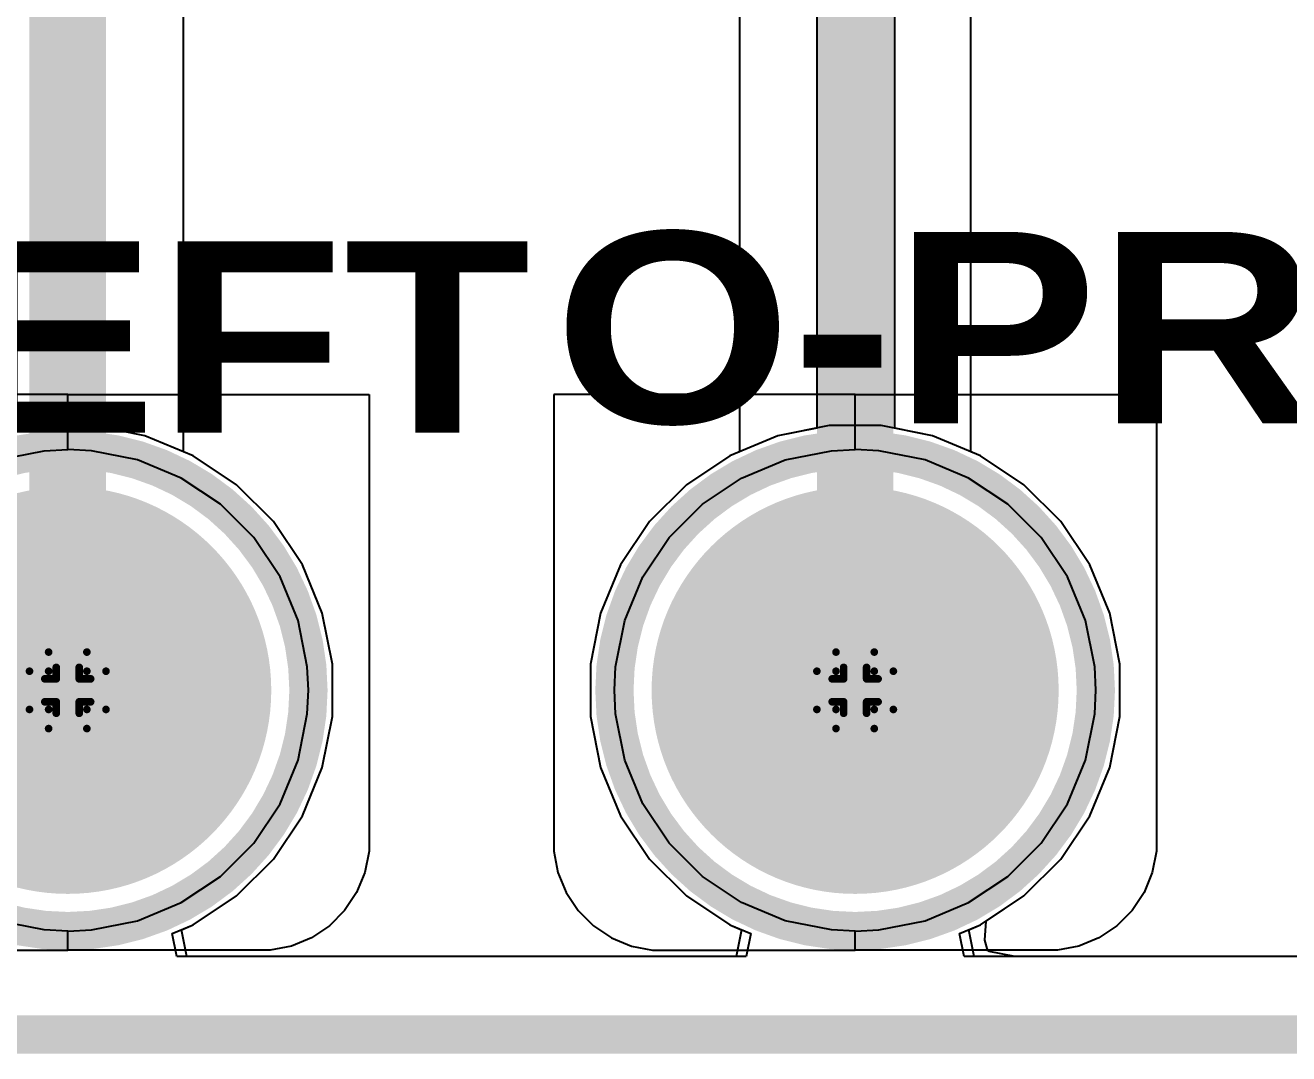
# Model space of a CAD drawing. Header units: inches. Extents: x -5 to 230, y -4 to 159.
# Drawn here: x 17.09 to 25.48, y -3.62 to 3.21 of the extents above; entities that cross this region are included whole.
import ezdxf

# ---------------------------------------------------------------- set-up
doc = ezdxf.new("R2010")
doc.units = ezdxf.units.IN
for name, color, linetype in [('Board Outline', 216, 'Continuous'), ('Bottom Layer', 5, 'Continuous'), ('Bottom Solder', 6, 'Continuous'), ('Drill Drawing', 1, 'Continuous'), ('Layer 1', 16, 'Continuous'), ('Layer 2', 76, 'Continuous'), ('Multi-Layer', 9, 'Continuous'), ('Pad Holes', 156, 'Continuous'), ('Top Layer', 1, 'Continuous'), ('Top Overlay', 2, 'Continuous'), ('Top Solder', 216, 'Continuous')]:
    doc.layers.add(name, color=color, linetype=linetype)
doc.styles.add('Arial Black_Bold', font='', dxfattribs={"height": 0.2})
doc.styles.get('Arial Black_Bold').set_extended_font_data('Arial Black', bold=True)

# ---------------------------------------------------------------- blocks, each defined once
blk = doc.blocks.new('0_5___T____P___25')
at = {"layer": 'Bottom Layer'}
h = blk.add_hatch(color=5, dxfattribs=at)
edge = h.paths.add_edge_path()
edge.add_arc((0, 0), 1.25, 0, 360)
at = {"layer": 'Bottom Solder'}
h = blk.add_hatch(color=6, dxfattribs=at)
edge = h.paths.add_edge_path()
edge.add_arc((0, 0), 1.3516, 0, 360)
at = {"layer": 'Layer 1'}
h = blk.add_hatch(color=16, dxfattribs=at)
edge = h.paths.add_edge_path()
edge.add_arc((0, 0), 1.25, 0, 360)
at = {"layer": 'Layer 2'}
h = blk.add_hatch(color=76, dxfattribs=at)
edge = h.paths.add_edge_path()
edge.add_arc((0, 0), 1.25, 0, 360)
at = {"layer": 'Multi-Layer'}
h = blk.add_hatch(color=9, dxfattribs=at)
edge = h.paths.add_edge_path()
edge.add_arc((0, 0), 1.25, 0, 360)
at = {"layer": 'Pad Holes'}
h = blk.add_hatch(color=7, dxfattribs=at)
edge = h.paths.add_edge_path()
edge.add_arc((0, 0), 0.75, 0, 360)
at = {"layer": 'Top Layer'}
h = blk.add_hatch(color=1, dxfattribs=at)
edge = h.paths.add_edge_path()
edge.add_arc((0, 0), 1.25, 0, 360)
at = {"layer": 'Top Solder'}
h = blk.add_hatch(color=216, dxfattribs=at)
edge = h.paths.add_edge_path()
edge.add_arc((0, 0), 1.3516, 0, 360)
blk = doc.blocks.new('0_5___T____P___34')
at = {"layer": 'Bottom Layer'}
h = blk.add_hatch(color=5, dxfattribs=at)
edge = h.paths.add_edge_path()
edge.add_arc((0, 0), 1.25, 0, 360)
at = {"layer": 'Bottom Solder'}
h = blk.add_hatch(color=6, dxfattribs=at)
edge = h.paths.add_edge_path()
edge.add_arc((0, 0), 1.3516, 0, 360)
at = {"layer": 'Layer 1'}
h = blk.add_hatch(color=16, dxfattribs=at)
edge = h.paths.add_edge_path()
edge.add_arc((0, 0), 1.25, 0, 360)
at = {"layer": 'Layer 2'}
h = blk.add_hatch(color=76, dxfattribs=at)
edge = h.paths.add_edge_path()
edge.add_arc((0, 0), 1.25, 0, 360)
at = {"layer": 'Multi-Layer'}
h = blk.add_hatch(color=9, dxfattribs=at)
edge = h.paths.add_edge_path()
edge.add_arc((0, 0), 1.25, 0, 360)
at = {"layer": 'Pad Holes'}
h = blk.add_hatch(color=7, dxfattribs=at)
edge = h.paths.add_edge_path()
edge.add_arc((0, 0), 0.75, 0, 360)
at = {"layer": 'Top Layer'}
h = blk.add_hatch(color=1, dxfattribs=at)
edge = h.paths.add_edge_path()
edge.add_arc((0, 0), 1.25, 0, 360)
at = {"layer": 'Top Solder'}
h = blk.add_hatch(color=216, dxfattribs=at)
edge = h.paths.add_edge_path()
edge.add_arc((0, 0), 1.3516, 0, 360)

msp = doc.modelspace()

# ---------------------------------------------------------------- linework, layer by layer
at = {"layer": 'Board Outline'}
msp.add_lwpolyline([(-0.4519, -3.4908, 0.254, 0.254, 0), (93.4521, -3.4908, 0.254, 0.254, 0)], format="xyseb", dxfattribs=at)
at = {"layer": 'Bottom Layer'}
for p, q in [((17.1944, 0.5532), (16.8547, 0.4856)), ((17.5407, 0.5532), (17.1944, 0.5532)), ((17.8803, 0.4856), (17.5407, 0.5532)), ((22.4233, 0.5532), (22.0836, 0.4856)), ((22.7696, 0.5532), (22.4233, 0.5532)), ((23.1092, 0.4856), (22.7696, 0.5532)), ((18.2003, 0.3531), (17.8803, 0.4856)), ((22.0836, 0.4856), (21.7637, 0.3531)), ((23.4291, 0.3531), (23.1092, 0.4856)), ((18.4882, 0.1607), (18.2003, 0.3531)), ((21.7637, 0.3531), (21.4758, 0.1607)), ((23.7171, 0.1607), (23.4291, 0.3531)), ((18.7331, -0.0841), (18.4882, 0.1607)), ((21.4758, 0.1607), (21.2309, -0.0841)), ((23.9619, -0.0841), (23.7171, 0.1607)), ((18.9254, -0.3721), (18.7331, -0.0841)), ((21.2309, -0.0841), (21.0385, -0.3721)), ((24.1543, -0.3721), (23.9619, -0.0841)), ((19.058, -0.692), (18.9254, -0.3721)), ((21.0385, -0.3721), (20.906, -0.692)), ((24.2869, -0.692), (24.1543, -0.3721)), ((19.1255, -1.0317), (19.058, -0.692)), ((20.906, -0.692), (20.8384, -1.0317)), ((24.3544, -1.0317), (24.2869, -0.692)), ((19.1255, -1.378), (19.1255, -1.0317)), ((20.8384, -1.0317), (20.8384, -1.378)), ((24.3544, -1.378), (24.3544, -1.0317)), ((19.058, -1.7176), (19.1255, -1.378)), ((20.8384, -1.378), (20.906, -1.7176)), ((24.2869, -1.7176), (24.3544, -1.378)), ((18.9254, -2.0375), (19.058, -1.7176)), ((20.906, -1.7176), (21.0385, -2.0375)), ((24.1543, -2.0375), (24.2869, -1.7176)), ((18.7331, -2.3255), (18.9254, -2.0375)), ((21.0385, -2.0375), (21.2309, -2.3255)), ((23.9619, -2.3255), (24.1543, -2.0375)), ((18.4882, -2.5703), (18.7331, -2.3255)), ((21.2309, -2.3255), (21.4758, -2.5703)), ((23.7171, -2.5703), (23.9619, -2.3255)), ((18.2003, -2.7627), (18.4882, -2.5703)), ((21.4758, -2.5703), (21.7637, -2.7627)), ((23.4291, -2.7627), (23.7171, -2.5703)), ((18.1222, -2.7951), (18.2003, -2.7627)), ((21.7637, -2.7627), (21.8418, -2.7951)), ((23.3511, -2.7951), (23.4291, -2.7627)), ((18.1575, -2.9729), (18.1222, -2.7951)), ((21.8418, -2.7951), (21.8064, -2.9729)), ((23.3864, -2.9729), (23.3511, -2.7951)), ((21.8064, -2.9729), (18.1575, -2.9729)), ((27.0697, -2.9729), (23.3864, -2.9729))]:
    msp.add_line(p, q, dxfattribs=at)
at = {"layer": 'Drill Drawing'}
for points in [[(17.2405, -1.0778, 0.0508, 0.0508, 0), (17.2405, -0.9508, 0.0508, 0.0508, 0)], [(17.2405, -0.9508, 0.0508, 0.0508, 0), (17.4945, -0.9508, 0.0508, 0.0508, 0)], [(17.4945, -1.0778, 0.0508, 0.0508, 0), (17.4945, -0.9508, 0.0508, 0.0508, 0)], [(22.4694, -1.0778, 0.0508, 0.0508, 0), (22.4694, -0.9508, 0.0508, 0.0508, 0)], [(22.4694, -0.9508, 0.0508, 0.0508, 0), (22.7234, -0.9508, 0.0508, 0.0508, 0)], [(22.7234, -1.0778, 0.0508, 0.0508, 0), (22.7234, -0.9508, 0.0508, 0.0508, 0)], [(17.1135, -1.3318, 0.0508, 0.0508, 0), (17.1135, -1.0778, 0.0508, 0.0508, 0)], [(17.1135, -1.0778, 0.0508, 0.0508, 0), (17.2405, -1.0778, 0.0508, 0.0508, 0)], [(17.2913, -1.1286, 0.0508, 0.0508, 0), (17.2913, -1.0524, 0.0508, 0.0508, 0)], [(17.2913, -1.0524, 0.0508, 0.0508, 0), (17.4437, -1.0524, 0.0508, 0.0508, 0)], [(17.4437, -1.1286, 0.0508, 0.0508, 0), (17.4437, -1.0524, 0.0508, 0.0508, 0)], [(17.4945, -1.0778, 0.0508, 0.0508, 0), (17.6215, -1.0778, 0.0508, 0.0508, 0)], [(17.6215, -1.3318, 0.0508, 0.0508, 0), (17.6215, -1.0778, 0.0508, 0.0508, 0)], [(22.3424, -1.3318, 0.0508, 0.0508, 0), (22.3424, -1.0778, 0.0508, 0.0508, 0)], [(22.3424, -1.0778, 0.0508, 0.0508, 0), (22.4694, -1.0778, 0.0508, 0.0508, 0)], [(22.5202, -1.1286, 0.0508, 0.0508, 0), (22.5202, -1.0524, 0.0508, 0.0508, 0)], [(22.5202, -1.0524, 0.0508, 0.0508, 0), (22.6726, -1.0524, 0.0508, 0.0508, 0)], [(22.6726, -1.1286, 0.0508, 0.0508, 0), (22.6726, -1.0524, 0.0508, 0.0508, 0)], [(22.7234, -1.0778, 0.0508, 0.0508, 0), (22.8504, -1.0778, 0.0508, 0.0508, 0)], [(22.8504, -1.3318, 0.0508, 0.0508, 0), (22.8504, -1.0778, 0.0508, 0.0508, 0)], [(17.2151, -1.281, 0.0508, 0.0508, 0), (17.2151, -1.1286, 0.0508, 0.0508, 0)], [(17.2151, -1.1286, 0.0508, 0.0508, 0), (17.2913, -1.1286, 0.0508, 0.0508, 0)], [(17.4437, -1.1286, 0.0508, 0.0508, 0), (17.5199, -1.1286, 0.0508, 0.0508, 0)], [(17.5199, -1.281, 0.0508, 0.0508, 0), (17.5199, -1.1286, 0.0508, 0.0508, 0)], [(22.444, -1.281, 0.0508, 0.0508, 0), (22.444, -1.1286, 0.0508, 0.0508, 0)], [(22.444, -1.1286, 0.0508, 0.0508, 0), (22.5202, -1.1286, 0.0508, 0.0508, 0)], [(22.6726, -1.1286, 0.0508, 0.0508, 0), (22.7488, -1.1286, 0.0508, 0.0508, 0)], [(22.7488, -1.281, 0.0508, 0.0508, 0), (22.7488, -1.1286, 0.0508, 0.0508, 0)], [(17.2151, -1.281, 0.0508, 0.0508, 0), (17.2913, -1.281, 0.0508, 0.0508, 0)], [(17.2913, -1.3572, 0.0508, 0.0508, 0), (17.2913, -1.281, 0.0508, 0.0508, 0)], [(17.4437, -1.281, 0.0508, 0.0508, 0), (17.5199, -1.281, 0.0508, 0.0508, 0)], [(17.4437, -1.3572, 0.0508, 0.0508, 0), (17.4437, -1.281, 0.0508, 0.0508, 0)], [(22.444, -1.281, 0.0508, 0.0508, 0), (22.5202, -1.281, 0.0508, 0.0508, 0)], [(22.5202, -1.3572, 0.0508, 0.0508, 0), (22.5202, -1.281, 0.0508, 0.0508, 0)], [(22.6726, -1.281, 0.0508, 0.0508, 0), (22.7488, -1.281, 0.0508, 0.0508, 0)], [(22.6726, -1.3572, 0.0508, 0.0508, 0), (22.6726, -1.281, 0.0508, 0.0508, 0)], [(17.1135, -1.3318, 0.0508, 0.0508, 0), (17.2405, -1.3318, 0.0508, 0.0508, 0)], [(17.2405, -1.4588, 0.0508, 0.0508, 0), (17.2405, -1.3318, 0.0508, 0.0508, 0)], [(17.2913, -1.3572, 0.0508, 0.0508, 0), (17.4437, -1.3572, 0.0508, 0.0508, 0)], [(17.4945, -1.3318, 0.0508, 0.0508, 0), (17.6215, -1.3318, 0.0508, 0.0508, 0)], [(17.4945, -1.4588, 0.0508, 0.0508, 0), (17.4945, -1.3318, 0.0508, 0.0508, 0)], [(22.3424, -1.3318, 0.0508, 0.0508, 0), (22.4694, -1.3318, 0.0508, 0.0508, 0)], [(22.4694, -1.4588, 0.0508, 0.0508, 0), (22.4694, -1.3318, 0.0508, 0.0508, 0)], [(22.5202, -1.3572, 0.0508, 0.0508, 0), (22.6726, -1.3572, 0.0508, 0.0508, 0)], [(22.7234, -1.3318, 0.0508, 0.0508, 0), (22.8504, -1.3318, 0.0508, 0.0508, 0)], [(22.7234, -1.4588, 0.0508, 0.0508, 0), (22.7234, -1.3318, 0.0508, 0.0508, 0)], [(17.2405, -1.4588, 0.0508, 0.0508, 0), (17.4945, -1.4588, 0.0508, 0.0508, 0)], [(22.4694, -1.4588, 0.0508, 0.0508, 0), (22.7234, -1.4588, 0.0508, 0.0508, 0)]]:
    msp.add_lwpolyline(points, format="xyseb", dxfattribs=at)
for points in [[(17.2278, -0.9508, 0.0254, 0.0254, 1), (17.2532, -0.9508, 0.0254, 0.0254, 1)], [(17.2278, -0.9508, 0.0254, 0.0254, 1), (17.2532, -0.9508, 0.0254, 0.0254, 1)], [(17.4818, -0.9508, 0.0254, 0.0254, 1), (17.5072, -0.9508, 0.0254, 0.0254, 1)], [(17.4818, -0.9508, 0.0254, 0.0254, 1), (17.5072, -0.9508, 0.0254, 0.0254, 1)], [(22.4567, -0.9508, 0.0254, 0.0254, 1), (22.4821, -0.9508, 0.0254, 0.0254, 1)], [(22.4567, -0.9508, 0.0254, 0.0254, 1), (22.4821, -0.9508, 0.0254, 0.0254, 1)], [(22.7107, -0.9508, 0.0254, 0.0254, 1), (22.7361, -0.9508, 0.0254, 0.0254, 1)], [(22.7107, -0.9508, 0.0254, 0.0254, 1), (22.7361, -0.9508, 0.0254, 0.0254, 1)], [(17.1008, -1.0778, 0.0254, 0.0254, 1), (17.1262, -1.0778, 0.0254, 0.0254, 1)], [(17.1008, -1.0778, 0.0254, 0.0254, 1), (17.1262, -1.0778, 0.0254, 0.0254, 1)], [(17.2278, -1.0778, 0.0254, 0.0254, 1), (17.2532, -1.0778, 0.0254, 0.0254, 1)], [(17.2278, -1.0778, 0.0254, 0.0254, 1), (17.2532, -1.0778, 0.0254, 0.0254, 1)], [(17.2786, -1.0524, 0.0254, 0.0254, 1), (17.304, -1.0524, 0.0254, 0.0254, 1)], [(17.2786, -1.0524, 0.0254, 0.0254, 1), (17.304, -1.0524, 0.0254, 0.0254, 1)], [(17.431, -1.0524, 0.0254, 0.0254, 1), (17.4564, -1.0524, 0.0254, 0.0254, 1)], [(17.431, -1.0524, 0.0254, 0.0254, 1), (17.4564, -1.0524, 0.0254, 0.0254, 1)], [(17.4818, -1.0778, 0.0254, 0.0254, 1), (17.5072, -1.0778, 0.0254, 0.0254, 1)], [(17.4818, -1.0778, 0.0254, 0.0254, 1), (17.5072, -1.0778, 0.0254, 0.0254, 1)], [(17.6088, -1.0778, 0.0254, 0.0254, 1), (17.6342, -1.0778, 0.0254, 0.0254, 1)], [(17.6088, -1.0778, 0.0254, 0.0254, 1), (17.6342, -1.0778, 0.0254, 0.0254, 1)], [(22.3297, -1.0778, 0.0254, 0.0254, 1), (22.3551, -1.0778, 0.0254, 0.0254, 1)], [(22.3297, -1.0778, 0.0254, 0.0254, 1), (22.3551, -1.0778, 0.0254, 0.0254, 1)], [(22.4567, -1.0778, 0.0254, 0.0254, 1), (22.4821, -1.0778, 0.0254, 0.0254, 1)], [(22.4567, -1.0778, 0.0254, 0.0254, 1), (22.4821, -1.0778, 0.0254, 0.0254, 1)], [(22.5075, -1.0524, 0.0254, 0.0254, 1), (22.5329, -1.0524, 0.0254, 0.0254, 1)], [(22.5075, -1.0524, 0.0254, 0.0254, 1), (22.5329, -1.0524, 0.0254, 0.0254, 1)], [(22.6599, -1.0524, 0.0254, 0.0254, 1), (22.6853, -1.0524, 0.0254, 0.0254, 1)], [(22.6599, -1.0524, 0.0254, 0.0254, 1), (22.6853, -1.0524, 0.0254, 0.0254, 1)], [(22.7107, -1.0778, 0.0254, 0.0254, 1), (22.7361, -1.0778, 0.0254, 0.0254, 1)], [(22.7107, -1.0778, 0.0254, 0.0254, 1), (22.7361, -1.0778, 0.0254, 0.0254, 1)], [(22.8377, -1.0778, 0.0254, 0.0254, 1), (22.8631, -1.0778, 0.0254, 0.0254, 1)], [(22.8377, -1.0778, 0.0254, 0.0254, 1), (22.8631, -1.0778, 0.0254, 0.0254, 1)], [(17.2024, -1.1286, 0.0254, 0.0254, 1), (17.2278, -1.1286, 0.0254, 0.0254, 1)], [(17.2024, -1.1286, 0.0254, 0.0254, 1), (17.2278, -1.1286, 0.0254, 0.0254, 1)], [(17.2786, -1.1286, 0.0254, 0.0254, 1), (17.304, -1.1286, 0.0254, 0.0254, 1)], [(17.2786, -1.1286, 0.0254, 0.0254, 1), (17.304, -1.1286, 0.0254, 0.0254, 1)], [(17.431, -1.1286, 0.0254, 0.0254, 1), (17.4564, -1.1286, 0.0254, 0.0254, 1)], [(17.431, -1.1286, 0.0254, 0.0254, 1), (17.4564, -1.1286, 0.0254, 0.0254, 1)], [(17.5072, -1.1286, 0.0254, 0.0254, 1), (17.5326, -1.1286, 0.0254, 0.0254, 1)], [(17.5072, -1.1286, 0.0254, 0.0254, 1), (17.5326, -1.1286, 0.0254, 0.0254, 1)], [(22.4313, -1.1286, 0.0254, 0.0254, 1), (22.4567, -1.1286, 0.0254, 0.0254, 1)], [(22.4313, -1.1286, 0.0254, 0.0254, 1), (22.4567, -1.1286, 0.0254, 0.0254, 1)], [(22.5075, -1.1286, 0.0254, 0.0254, 1), (22.5329, -1.1286, 0.0254, 0.0254, 1)], [(22.5075, -1.1286, 0.0254, 0.0254, 1), (22.5329, -1.1286, 0.0254, 0.0254, 1)], [(22.6599, -1.1286, 0.0254, 0.0254, 1), (22.6853, -1.1286, 0.0254, 0.0254, 1)], [(22.6599, -1.1286, 0.0254, 0.0254, 1), (22.6853, -1.1286, 0.0254, 0.0254, 1)], [(22.7361, -1.1286, 0.0254, 0.0254, 1), (22.7615, -1.1286, 0.0254, 0.0254, 1)], [(22.7361, -1.1286, 0.0254, 0.0254, 1), (22.7615, -1.1286, 0.0254, 0.0254, 1)], [(17.2024, -1.281, 0.0254, 0.0254, 1), (17.2278, -1.281, 0.0254, 0.0254, 1)], [(17.2024, -1.281, 0.0254, 0.0254, 1), (17.2278, -1.281, 0.0254, 0.0254, 1)], [(17.2786, -1.281, 0.0254, 0.0254, 1), (17.304, -1.281, 0.0254, 0.0254, 1)], [(17.2786, -1.281, 0.0254, 0.0254, 1), (17.304, -1.281, 0.0254, 0.0254, 1)], [(17.431, -1.281, 0.0254, 0.0254, 1), (17.4564, -1.281, 0.0254, 0.0254, 1)], [(17.431, -1.281, 0.0254, 0.0254, 1), (17.4564, -1.281, 0.0254, 0.0254, 1)], [(17.5072, -1.281, 0.0254, 0.0254, 1), (17.5326, -1.281, 0.0254, 0.0254, 1)], [(17.5072, -1.281, 0.0254, 0.0254, 1), (17.5326, -1.281, 0.0254, 0.0254, 1)], [(22.4313, -1.281, 0.0254, 0.0254, 1), (22.4567, -1.281, 0.0254, 0.0254, 1)], [(22.4313, -1.281, 0.0254, 0.0254, 1), (22.4567, -1.281, 0.0254, 0.0254, 1)], [(22.5075, -1.281, 0.0254, 0.0254, 1), (22.5329, -1.281, 0.0254, 0.0254, 1)], [(22.5075, -1.281, 0.0254, 0.0254, 1), (22.5329, -1.281, 0.0254, 0.0254, 1)], [(22.6599, -1.281, 0.0254, 0.0254, 1), (22.6853, -1.281, 0.0254, 0.0254, 1)], [(22.6599, -1.281, 0.0254, 0.0254, 1), (22.6853, -1.281, 0.0254, 0.0254, 1)], [(22.7361, -1.281, 0.0254, 0.0254, 1), (22.7615, -1.281, 0.0254, 0.0254, 1)], [(22.7361, -1.281, 0.0254, 0.0254, 1), (22.7615, -1.281, 0.0254, 0.0254, 1)], [(17.1008, -1.3318, 0.0254, 0.0254, 1), (17.1262, -1.3318, 0.0254, 0.0254, 1)], [(17.1008, -1.3318, 0.0254, 0.0254, 1), (17.1262, -1.3318, 0.0254, 0.0254, 1)], [(17.2278, -1.3318, 0.0254, 0.0254, 1), (17.2532, -1.3318, 0.0254, 0.0254, 1)], [(17.2278, -1.3318, 0.0254, 0.0254, 1), (17.2532, -1.3318, 0.0254, 0.0254, 1)], [(17.2786, -1.3572, 0.0254, 0.0254, 1), (17.304, -1.3572, 0.0254, 0.0254, 1)], [(17.2786, -1.3572, 0.0254, 0.0254, 1), (17.304, -1.3572, 0.0254, 0.0254, 1)], [(17.431, -1.3572, 0.0254, 0.0254, 1), (17.4564, -1.3572, 0.0254, 0.0254, 1)], [(17.431, -1.3572, 0.0254, 0.0254, 1), (17.4564, -1.3572, 0.0254, 0.0254, 1)], [(17.4818, -1.3318, 0.0254, 0.0254, 1), (17.5072, -1.3318, 0.0254, 0.0254, 1)], [(17.4818, -1.3318, 0.0254, 0.0254, 1), (17.5072, -1.3318, 0.0254, 0.0254, 1)], [(17.6088, -1.3318, 0.0254, 0.0254, 1), (17.6342, -1.3318, 0.0254, 0.0254, 1)], [(17.6088, -1.3318, 0.0254, 0.0254, 1), (17.6342, -1.3318, 0.0254, 0.0254, 1)], [(22.3297, -1.3318, 0.0254, 0.0254, 1), (22.3551, -1.3318, 0.0254, 0.0254, 1)], [(22.3297, -1.3318, 0.0254, 0.0254, 1), (22.3551, -1.3318, 0.0254, 0.0254, 1)], [(22.4567, -1.3318, 0.0254, 0.0254, 1), (22.4821, -1.3318, 0.0254, 0.0254, 1)], [(22.4567, -1.3318, 0.0254, 0.0254, 1), (22.4821, -1.3318, 0.0254, 0.0254, 1)], [(22.5075, -1.3572, 0.0254, 0.0254, 1), (22.5329, -1.3572, 0.0254, 0.0254, 1)], [(22.5075, -1.3572, 0.0254, 0.0254, 1), (22.5329, -1.3572, 0.0254, 0.0254, 1)], [(22.6599, -1.3572, 0.0254, 0.0254, 1), (22.6853, -1.3572, 0.0254, 0.0254, 1)], [(22.6599, -1.3572, 0.0254, 0.0254, 1), (22.6853, -1.3572, 0.0254, 0.0254, 1)], [(22.7107, -1.3318, 0.0254, 0.0254, 1), (22.7361, -1.3318, 0.0254, 0.0254, 1)], [(22.7107, -1.3318, 0.0254, 0.0254, 1), (22.7361, -1.3318, 0.0254, 0.0254, 1)], [(22.8377, -1.3318, 0.0254, 0.0254, 1), (22.8631, -1.3318, 0.0254, 0.0254, 1)], [(22.8377, -1.3318, 0.0254, 0.0254, 1), (22.8631, -1.3318, 0.0254, 0.0254, 1)], [(17.2278, -1.4588, 0.0254, 0.0254, 1), (17.2532, -1.4588, 0.0254, 0.0254, 1)], [(17.2278, -1.4588, 0.0254, 0.0254, 1), (17.2532, -1.4588, 0.0254, 0.0254, 1)], [(17.4818, -1.4588, 0.0254, 0.0254, 1), (17.5072, -1.4588, 0.0254, 0.0254, 1)], [(17.4818, -1.4588, 0.0254, 0.0254, 1), (17.5072, -1.4588, 0.0254, 0.0254, 1)], [(22.4567, -1.4588, 0.0254, 0.0254, 1), (22.4821, -1.4588, 0.0254, 0.0254, 1)], [(22.4567, -1.4588, 0.0254, 0.0254, 1), (22.4821, -1.4588, 0.0254, 0.0254, 1)], [(22.7107, -1.4588, 0.0254, 0.0254, 1), (22.7361, -1.4588, 0.0254, 0.0254, 1)], [(22.7107, -1.4588, 0.0254, 0.0254, 1), (22.7361, -1.4588, 0.0254, 0.0254, 1)]]:
    msp.add_lwpolyline(points, format="xyseb", close=True, dxfattribs=at)
at = {"layer": 'Layer 1'}
for p, q in [((17.1944, 0.5532), (16.8547, 0.4856)), ((17.5407, 0.5532), (17.1944, 0.5532)), ((17.8803, 0.4856), (17.5407, 0.5532)), ((22.4233, 0.5532), (22.0836, 0.4856)), ((22.7696, 0.5532), (22.4233, 0.5532)), ((23.1092, 0.4856), (22.7696, 0.5532)), ((18.2003, 0.3531), (17.8803, 0.4856)), ((22.0836, 0.4856), (21.7637, 0.3531)), ((23.4291, 0.3531), (23.1092, 0.4856)), ((18.4882, 0.1607), (18.2003, 0.3531)), ((21.7637, 0.3531), (21.4758, 0.1607)), ((23.7171, 0.1607), (23.4291, 0.3531)), ((18.7331, -0.0841), (18.4882, 0.1607)), ((21.4758, 0.1607), (21.2309, -0.0841)), ((23.9619, -0.0841), (23.7171, 0.1607)), ((18.9254, -0.3721), (18.7331, -0.0841)), ((21.2309, -0.0841), (21.0385, -0.3721)), ((24.1543, -0.3721), (23.9619, -0.0841)), ((19.058, -0.692), (18.9254, -0.3721)), ((21.0385, -0.3721), (20.906, -0.692)), ((24.2869, -0.692), (24.1543, -0.3721)), ((19.1255, -1.0317), (19.058, -0.692)), ((20.906, -0.692), (20.8384, -1.0317)), ((24.3544, -1.0317), (24.2869, -0.692)), ((19.1255, -1.378), (19.1255, -1.0317)), ((20.8384, -1.0317), (20.8384, -1.378)), ((24.3544, -1.378), (24.3544, -1.0317)), ((19.058, -1.7176), (19.1255, -1.378)), ((20.8384, -1.378), (20.906, -1.7176)), ((24.2869, -1.7176), (24.3544, -1.378)), ((18.9254, -2.0375), (19.058, -1.7176)), ((20.906, -1.7176), (21.0385, -2.0375)), ((24.1543, -2.0375), (24.2869, -1.7176)), ((18.7331, -2.3255), (18.9254, -2.0375)), ((21.0385, -2.0375), (21.2309, -2.3255)), ((23.9619, -2.3255), (24.1543, -2.0375)), ((18.4882, -2.5703), (18.7331, -2.3255)), ((21.2309, -2.3255), (21.4758, -2.5703)), ((23.7171, -2.5703), (23.9619, -2.3255)), ((18.2003, -2.7627), (18.4882, -2.5703)), ((21.4758, -2.5703), (21.7637, -2.7627)), ((23.4291, -2.7627), (23.7171, -2.5703)), ((18.1222, -2.7951), (18.2003, -2.7627)), ((21.7637, -2.7627), (21.8418, -2.7951)), ((23.3511, -2.7951), (23.4291, -2.7627)), ((18.1575, -2.9729), (18.1222, -2.7951)), ((21.8418, -2.7951), (21.8064, -2.9729)), ((23.3864, -2.9729), (23.3511, -2.7951)), ((21.8064, -2.9729), (18.1575, -2.9729)), ((27.0697, -2.9729), (23.3864, -2.9729))]:
    msp.add_line(p, q, dxfattribs=at)
at = {"layer": 'Layer 2'}
for p, q in [((22.342, 5.7496), (22.3421, 0.537)), ((22.86, 0.5352), (22.86, 5.7496)), ((17.1944, 0.5532), (16.8547, 0.4856)), ((17.5407, 0.5532), (17.1944, 0.5532)), ((17.8803, 0.4856), (17.5407, 0.5532)), ((22.3421, 0.537), (22.0836, 0.4856)), ((23.1092, 0.4856), (22.86, 0.5352)), ((18.2003, 0.3531), (17.8803, 0.4856)), ((22.0836, 0.4856), (21.7637, 0.3531)), ((23.4291, 0.3531), (23.1092, 0.4856)), ((18.4882, 0.1607), (18.2003, 0.3531)), ((21.7637, 0.3531), (21.4758, 0.1607)), ((23.7171, 0.1607), (23.4291, 0.3531)), ((18.7331, -0.0841), (18.4882, 0.1607)), ((21.4758, 0.1607), (21.2309, -0.0841)), ((23.9619, -0.0841), (23.7171, 0.1607)), ((18.9254, -0.3721), (18.7331, -0.0841)), ((21.2309, -0.0841), (21.0385, -0.3721)), ((24.1543, -0.3721), (23.9619, -0.0841)), ((19.058, -0.692), (18.9254, -0.3721)), ((21.0385, -0.3721), (20.906, -0.692)), ((24.2869, -0.692), (24.1543, -0.3721)), ((19.1255, -1.0317), (19.058, -0.692)), ((20.906, -0.692), (20.8384, -1.0317)), ((24.3544, -1.0317), (24.2869, -0.692)), ((19.1255, -1.378), (19.1255, -1.0317)), ((20.8384, -1.0317), (20.8384, -1.378)), ((24.3544, -1.378), (24.3544, -1.0317)), ((19.058, -1.7176), (19.1255, -1.378)), ((20.8384, -1.378), (20.906, -1.7176)), ((24.2869, -1.7176), (24.3544, -1.378)), ((18.9254, -2.0375), (19.058, -1.7176)), ((20.906, -1.7176), (21.0385, -2.0375)), ((24.1543, -2.0375), (24.2869, -1.7176)), ((18.7331, -2.3255), (18.9254, -2.0375)), ((21.0385, -2.0375), (21.2309, -2.3255)), ((23.9619, -2.3255), (24.1543, -2.0375)), ((18.4882, -2.5703), (18.7331, -2.3255)), ((21.2309, -2.3255), (21.4758, -2.5703)), ((23.7171, -2.5703), (23.9619, -2.3255)), ((18.2003, -2.7627), (18.4882, -2.5703)), ((21.4758, -2.5703), (21.7637, -2.7627)), ((23.466, -2.7381), (23.7171, -2.5703)), ((18.1222, -2.7951), (18.2003, -2.7627)), ((21.7637, -2.7627), (21.8418, -2.7951)), ((23.4576, -2.8646), (23.466, -2.7381)), ((18.1575, -2.9729), (18.1222, -2.7951)), ((21.8418, -2.7951), (21.8064, -2.9729)), ((23.4774, -2.9352), (23.4576, -2.8646)), ((23.4863, -2.9389), (23.4774, -2.9352)), ((21.8064, -2.9729), (18.1575, -2.9729)), ((23.6571, -2.9729), (23.4863, -2.9389)), ((23.7442, -2.9729), (23.6571, -2.9729)), ((27.0697, -2.9729), (23.7442, -2.9729))]:
    msp.add_line(p, q, dxfattribs=at)
at = {"layer": 'Top Layer'}
for p, q in [((21.8278, 7.826), (21.8278, 0.3797)), ((23.365, 0.3797), (23.365, 7.826)), ((18.1361, 0.3797), (18.1361, 4.9166)), ((18.2003, 0.3531), (18.1361, 0.3797)), ((18.4882, 0.1607), (18.2003, 0.3531)), ((21.7637, 0.3531), (21.4758, 0.1607)), ((21.8278, 0.3797), (21.7637, 0.3531)), ((23.4291, 0.3531), (23.365, 0.3797)), ((23.7171, 0.1607), (23.4291, 0.3531)), ((18.7331, -0.0841), (18.4882, 0.1607)), ((21.4758, 0.1607), (21.2309, -0.0841)), ((23.9619, -0.0841), (23.7171, 0.1607)), ((18.9254, -0.3721), (18.7331, -0.0841)), ((21.2309, -0.0841), (21.0385, -0.3721)), ((24.1543, -0.3721), (23.9619, -0.0841)), ((19.058, -0.692), (18.9254, -0.3721)), ((21.0385, -0.3721), (20.906, -0.692)), ((24.2869, -0.692), (24.1543, -0.3721)), ((19.1255, -1.0317), (19.058, -0.692)), ((20.906, -0.692), (20.8384, -1.0317)), ((24.3544, -1.0317), (24.2869, -0.692)), ((19.1255, -1.378), (19.1255, -1.0317)), ((20.8384, -1.0317), (20.8384, -1.378)), ((24.3544, -1.378), (24.3544, -1.0317)), ((19.058, -1.7176), (19.1255, -1.378)), ((20.8384, -1.378), (20.906, -1.7176)), ((24.2869, -1.7176), (24.3544, -1.378)), ((18.9254, -2.0375), (19.058, -1.7176)), ((20.906, -1.7176), (21.0385, -2.0375)), ((24.1543, -2.0375), (24.2869, -1.7176)), ((18.7331, -2.3255), (18.9254, -2.0375)), ((21.0385, -2.0375), (21.2309, -2.3255)), ((23.9619, -2.3255), (24.1543, -2.0375)), ((18.4882, -2.5703), (18.7331, -2.3255)), ((21.2309, -2.3255), (21.4758, -2.5703)), ((23.7171, -2.5703), (23.9619, -2.3255)), ((18.2003, -2.7627), (18.4882, -2.5703)), ((21.4758, -2.5703), (21.7637, -2.7627)), ((23.4291, -2.7627), (23.7171, -2.5703)), ((18.0608, -2.8205), (18.2003, -2.7627)), ((21.7637, -2.7627), (21.9031, -2.8205)), ((23.2897, -2.8205), (23.4291, -2.7627)), ((18.0912, -2.9729), (18.0608, -2.8205)), ((21.9031, -2.8205), (21.8728, -2.9729)), ((23.32, -2.9729), (23.2897, -2.8205)), ((21.8728, -2.9729), (18.0912, -2.9729)), ((27.1361, -2.9729), (23.32, -2.9729))]:
    msp.add_line(p, q, dxfattribs=at)
for points in [[(22.5964, -1.1913, 0.508, 0.508, 0), (22.5964, 8.7956, 0.508, 0.508, 0)], [(17.3675, -1.2048, 0.508, 0.508, 0), (17.3675, 5.5887, 0.508, 0.508, 0)]]:
    msp.add_lwpolyline(points, format="xyseb", dxfattribs=at)
for points in [[(17.2405, -1.2048, 0.254, 0.254, 1), (17.4945, -1.2048, 0.254, 0.254, 1)], [(22.4694, -1.1913, 0.254, 0.254, 1), (22.7234, -1.1913, 0.254, 0.254, 1)]]:
    msp.add_lwpolyline(points, format="xyseb", close=True, dxfattribs=at)
at = {"layer": 'Top Overlay'}
for p, q in [((17.3675, 0.7597), (15.366, 0.7597)), ((17.3675, 0.3938), (17.3675, 0.7597)), ((17.3675, 0.7597), (19.3691, 0.7597)), ((17.3675, 0.3938), (17.3675, 0.7597)), ((19.3691, 0.7597), (19.3691, -2.2017)), ((22.5964, 0.7597), (20.5949, 0.7597)), ((20.5949, 0.7597), (20.5949, -2.2017)), ((22.5964, 0.3938), (22.5964, 0.7597)), ((22.5964, 0.3938), (22.5964, 0.7597)), ((22.5964, 0.7597), (24.598, 0.7597)), ((24.598, 0.7597), (24.598, -2.2017)), ((16.9035, 0.3249), (17.2108, 0.3861)), ((17.2108, 0.3861), (17.3675, 0.3938)), ((17.5242, 0.3861), (17.3675, 0.3938)), ((17.3675, 0.3938), (17.3675, 0.3938)), ((17.3675, 0.3938), (17.3675, 0.3938)), ((17.8316, 0.3249), (17.5242, 0.3861)), ((22.1324, 0.3249), (22.4397, 0.3861)), ((22.4397, 0.3861), (22.5964, 0.3938)), ((22.5964, 0.3938), (22.5964, 0.3938)), ((22.7531, 0.3861), (22.5964, 0.3938)), ((22.5964, 0.3938), (22.5964, 0.3938)), ((23.0605, 0.3249), (22.7531, 0.3861)), ((18.1211, 0.205), (17.8316, 0.3249)), ((21.8428, 0.205), (22.1324, 0.3249)), ((23.35, 0.205), (23.0605, 0.3249)), ((18.3817, 0.0309), (18.1211, 0.205)), ((21.5823, 0.0309), (21.8428, 0.205)), ((23.6106, 0.0309), (23.35, 0.205)), ((18.6033, -0.1907), (18.3817, 0.0309)), ((21.3607, -0.1907), (21.5823, 0.0309)), ((23.8321, -0.1907), (23.6106, 0.0309)), ((18.7774, -0.4512), (18.6033, -0.1907)), ((21.1866, -0.4512), (21.3607, -0.1907)), ((24.0062, -0.4512), (23.8321, -0.1907)), ((18.8973, -0.7408), (18.7774, -0.4512)), ((21.0667, -0.7408), (21.1866, -0.4512)), ((24.1262, -0.7408), (24.0062, -0.4512)), ((18.9584, -1.0481), (18.8973, -0.7408)), ((21.0055, -1.0481), (21.0667, -0.7408)), ((24.1873, -1.0481), (24.1262, -0.7408)), ((18.9661, -1.2048), (18.9584, -1.0481)), ((20.9978, -1.2048), (21.0055, -1.0481)), ((24.195, -1.2048), (24.1873, -1.0481)), ((18.9584, -1.3615), (18.9661, -1.2048)), ((18.9661, -1.2048), (18.9661, -1.2048)), ((21.0055, -1.3615), (20.9978, -1.2048)), ((24.1873, -1.3615), (24.195, -1.2048)), ((24.195, -1.2048), (24.195, -1.2048)), ((18.8973, -1.6689), (18.9584, -1.3615)), ((21.0667, -1.6689), (21.0055, -1.3615)), ((24.1262, -1.6689), (24.1873, -1.3615)), ((18.7774, -1.9584), (18.8973, -1.6689)), ((21.1866, -1.9584), (21.0667, -1.6689)), ((24.0062, -1.9584), (24.1262, -1.6689)), ((18.6033, -2.2189), (18.7774, -1.9584)), ((21.3607, -2.2189), (21.1866, -1.9584)), ((23.8321, -2.2189), (24.0062, -1.9584)), ((18.3817, -2.4405), (18.6033, -2.2189)), ((19.3691, -2.2017), (19.3691, -2.2735)), ((20.5949, -2.2017), (20.5949, -2.2735)), ((21.5823, -2.4405), (21.3607, -2.2189)), ((23.6106, -2.4405), (23.8321, -2.2189)), ((24.598, -2.2017), (24.598, -2.2735)), ((19.3691, -2.2735), (19.3411, -2.4143)), ((20.5949, -2.2735), (20.6229, -2.4143)), ((24.598, -2.2735), (24.57, -2.4143)), ((19.3411, -2.4143), (19.2861, -2.5469)), ((20.6229, -2.4143), (20.6778, -2.5469)), ((24.57, -2.4143), (24.515, -2.5469)), ((18.1211, -2.6146), (18.3817, -2.4405)), ((21.8428, -2.6146), (21.5823, -2.4405)), ((23.35, -2.6146), (23.6106, -2.4405)), ((19.2861, -2.5469), (19.2064, -2.6663)), ((20.6778, -2.5469), (20.7575, -2.6663)), ((24.515, -2.5469), (24.4353, -2.6663)), ((17.8316, -2.7346), (18.1211, -2.6146)), ((19.2064, -2.6663), (19.1049, -2.7678)), ((20.7575, -2.6663), (20.8591, -2.7678)), ((22.1324, -2.7346), (21.8428, -2.6146)), ((23.0605, -2.7346), (23.35, -2.6146)), ((24.4353, -2.6663), (24.3338, -2.7678)), ((17.2108, -2.7957), (16.9035, -2.7346)), ((17.5242, -2.7957), (17.8316, -2.7346)), ((19.1049, -2.7678), (18.9855, -2.8476)), ((20.8591, -2.7678), (20.9784, -2.8476)), ((22.4397, -2.7957), (22.1324, -2.7346)), ((22.7531, -2.7957), (23.0605, -2.7346)), ((24.3338, -2.7678), (24.2144, -2.8476)), ((17.3675, -2.8034), (17.2108, -2.7957)), ((17.3675, -2.8034), (17.5242, -2.7957)), ((17.3675, -2.9305), (17.3675, -2.8034)), ((17.3675, -2.9305), (17.3675, -2.8034)), ((18.9855, -2.8476), (18.8529, -2.9025)), ((20.9784, -2.8476), (21.111, -2.9025)), ((22.5964, -2.8034), (22.4397, -2.7957)), ((22.5964, -2.8034), (22.7531, -2.7957)), ((22.5964, -2.9305), (22.5964, -2.8034)), ((22.5964, -2.9305), (22.5964, -2.8034)), ((24.2144, -2.8476), (24.0818, -2.9025)), ((16.0947, -2.9305), (17.3675, -2.9305)), ((18.6403, -2.9305), (17.3675, -2.9305)), ((18.7121, -2.9305), (18.6403, -2.9305)), ((18.6403, -2.9305), (18.6403, -2.9305)), ((18.8529, -2.9025), (18.7121, -2.9305)), ((21.111, -2.9025), (21.2518, -2.9305)), ((21.2518, -2.9305), (21.3236, -2.9305)), ((21.3236, -2.9305), (21.3236, -2.9305)), ((21.3236, -2.9305), (22.5964, -2.9305)), ((23.8692, -2.9305), (22.5964, -2.9305)), ((23.941, -2.9305), (23.8692, -2.9305)), ((23.8692, -2.9305), (23.8692, -2.9305)), ((24.0818, -2.9025), (23.941, -2.9305))]:
    msp.add_line(p, q, dxfattribs=at)
for points in [[(18.9661, -1.2048, 0.254, 0.254, 1), (15.7689, -1.2048, 0.254, 0.254, 1)], [(24.195, -1.2048, 0.254, 0.254, 1), (20.9978, -1.2048, 0.254, 0.254, 1)], [(18.9026, -1.2048, 0.127, 0.127, 1), (19.0296, -1.2048, 0.127, 0.127, 1)], [(20.9343, -1.2048, 0.127, 0.127, 1), (21.0613, -1.2048, 0.127, 0.127, 1)], [(24.1315, -1.2048, 0.127, 0.127, 1), (24.2585, -1.2048, 0.127, 0.127, 1)]]:
    msp.add_lwpolyline(points, format="xyseb", close=True, dxfattribs=at)

# ---------------------------------------------------------------- block references
msp.add_blockref('0_5___T____P___34', (17.3675, -1.2048))
at = {"rotation": 90}
msp.add_blockref('0_5___T____P___25', (22.5964, -1.2048), dxfattribs=at)

# ---------------------------------------------------------------- texts
at = {"layer": 'Top Overlay', "style": 'Arial Black_Bold'}
for s, p in [('O-PRES', (20.5964, 0.5692)), ('LEFT', (15.366, 0.5057))]:
    msp.add_text(s, height=1.27, dxfattribs=at).set_placement(p)

doc.saveas('drawing.dxf')
